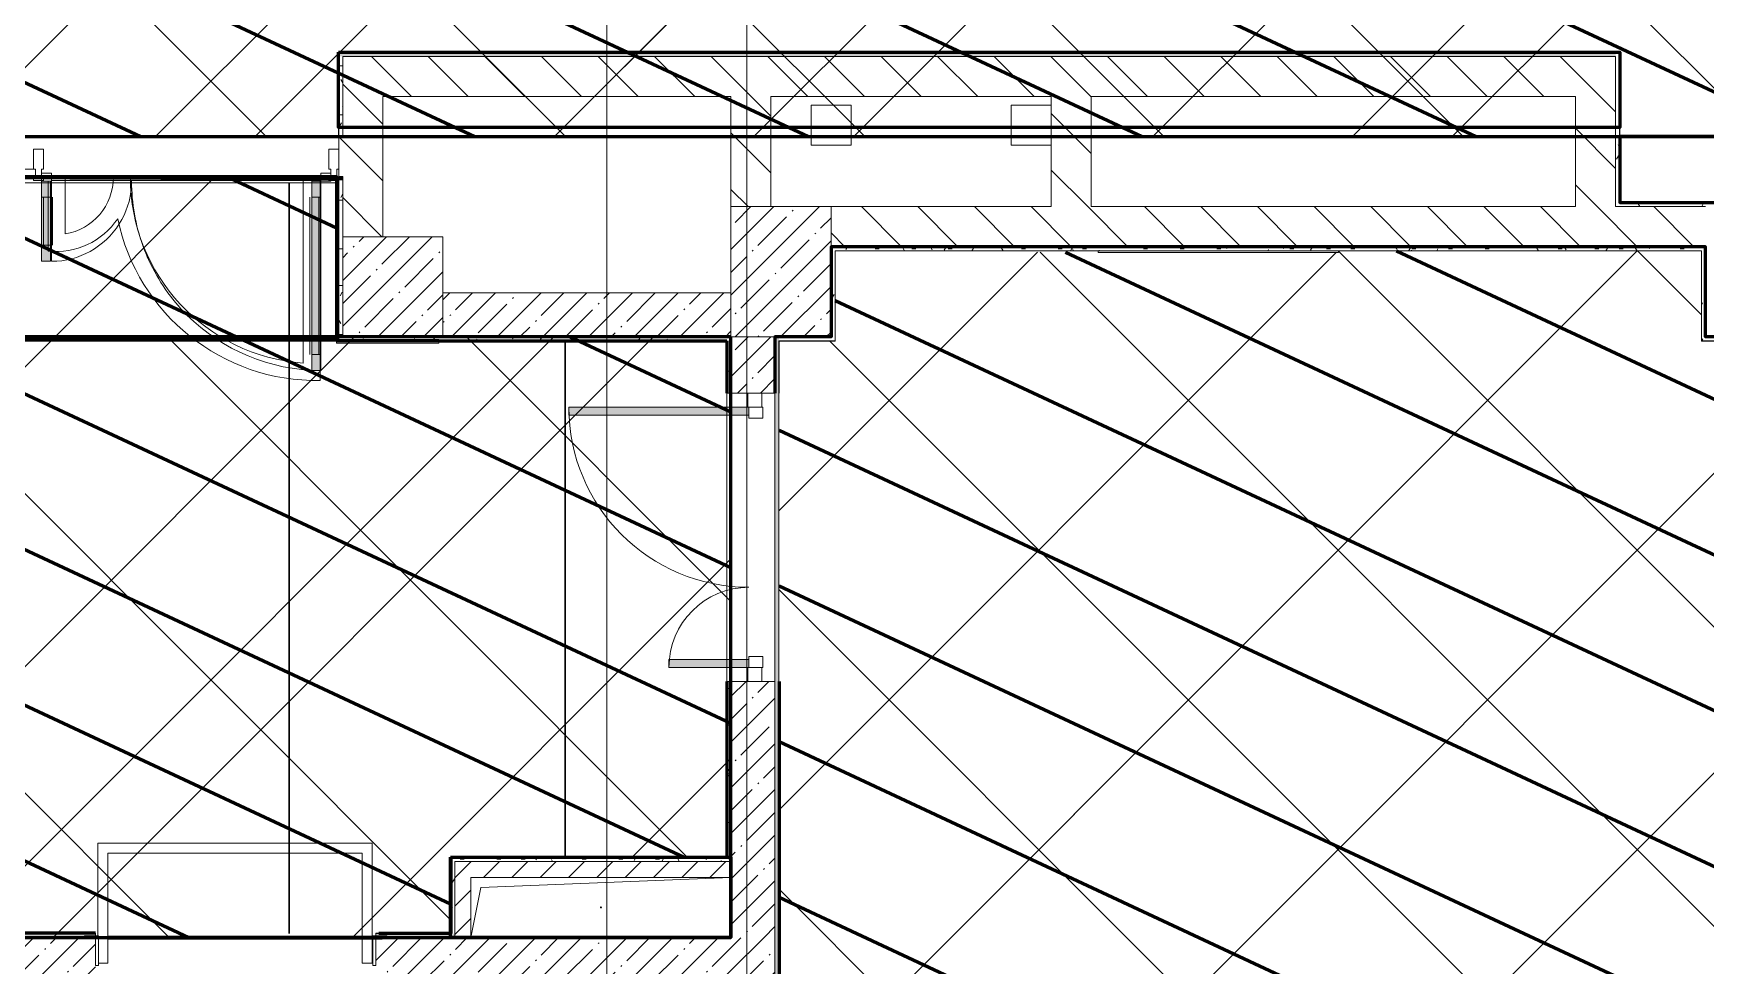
# Model space of a CAD drawing. Header units: millimetres. Extents: x -164500 to 426394, y -51911 to 102118.
# Drawn here: x 361222 to 369577, y 7760 to 12415 of the extents above; entities that cross this region are included whole.
import ezdxf

# ---------------------------------------------------------------- set-up
doc = ezdxf.new("R2010")
doc.units = ezdxf.units.MM
for name, color, linetype, lineweight in [('0) шлифовка', 5, 'Continuous', 60), ('1.4) Плинтус ПЛ-4', 6, 'Continuous', 60), ('284 стык. профилей', 1, 'Continuous', 120), ('5.3) Л-7 Линолеум 4 вып', 230, 'Continuous', 30), ('5.3) П-11 3 этаж 3.12 4 вып', 160, 'Continuous', 30), ('7.5) НЗ Линолеум Темпо ПЛЮС', 134, 'Continuous', 30), ('A-DETL-GENF', 7, 'Continuous', 9), ('A-FLOR', 7, 'Continuous', 9), ('A-GENM', 7, 'Continuous', 9), ('A-GLAZ-CURT', 7, 'Continuous', 9), ('A-GLAZ-CURT-2', 7, 'Continuous', 20), ('A-GLAZ-CWMG', 7, 'Continuous', 9), ('A-GLAZ-CWMG-1', 7, 'Continuous', 20), ('A-WALL', 7, 'Continuous', 5), ('I-WALL', 7, 'Continuous', 5), ('S-COLS', 7, 'Continuous', 9), ('S-COLS-1', 7, 'Continuous', 5), ('Оси', 7, 'Continuous', 9)]:
    doc.layers.add(name, color=color, linetype=linetype, lineweight=lineweight)
for name, color, linetype in [('2) защита вин плитк', 6, 'Continuous'), ('3.1) Наливной пол', 3, 'Continuous'), ('3.2.3) Нал-ой пол 4 вып', 3, 'Continuous'), ('3.2.3) П-13.2', 6, 'Continuous')]:
    doc.layers.add(name, color=color, linetype=linetype)
doc.layers.add('A-AREA-PATT-3', color=7, linetype='Continuous', lineweight=5, true_color=0xe6fae8, transparency=1)
doc.layers.add('A-FLOR-PATT-1', color=7, linetype='Continuous', lineweight=9, true_color=0xeef6ff, transparency=0.5)
for name, color, linetype, lineweight, true_color in [('A-DOOR-1', 7, 'Continuous', 5, 0xc0c0c0), ('A-DOOR-4', 7, 'Continuous', 5, 0xd7dbdf), ('A-DOOR-FRAM-1', 7, 'Continuous', 5, 0xc0c0c0), ('A-WALL-1', 9, 'Continuous', 5, 0x808080), ('A-WALL-FNSH-1', 9, 'Continuous', 5, 0x808080)]:
    doc.layers.add(name, color=color, linetype=linetype, lineweight=lineweight, true_color=true_color)
pattern_1 = [(155, (327967.4, 26879), (-297.882, -638.811), [])]
pattern_2 = [(45, (289227.4, 1e-08), (-114.04925, 114.04925), []), (45, (289341.45, 1e-08), (-114.04925, 114.04925), [201.612, -40.322, 6.706, -33.617])]
pattern_3 = [(135, (289227.4, 1e-08), (-141.42136, -141.42136), [])]
pattern_4 = [(45, (289227.4, 1e-08), (-70.71068, 70.71068), [])]
pattern_5 = [(0, (289227.4, 1e-08), (243.84, 60.96), [20.117, -162.763, 20.117, -162.763, -975.36]), (0, (289227.4, 1e-08), (243.84, 60.96), [-365.76, 20.117, -345.643, 20.117, -162.763, -426.72]), (0, (289227.4, 1e-08), (243.84, 60.96), [-914.4, 20.117, -101.803, 20.117, -284.683]), (120, (289318.84, 30.48), (-174.71291, 180.691634), [20.117, -162.763, 20.117, -162.763, -975.36]), (120, (289318.84, 30.48), (-174.71291, 180.691634), [-365.76, 20.117, -345.643, 20.117, -162.763, -426.72]), (120, (289318.84, 30.48), (-174.71291, 180.691634), [-914.4, 20.117, -101.803, 20.117, -284.683]), (240, (289349.32, 152.4), (-69.12709, -241.651634), [20.117, -162.763, 20.117, -162.763, -975.36]), (240, (289349.32, 152.4), (-69.12709, -241.651634), [-365.76, 20.117, -345.643, 20.117, -162.763, -426.72]), (240, (289349.32, 152.4), (-69.12709, -241.651634), [-914.4, 20.117, -101.803, 20.117, -284.683])]
pattern_6 = [(45, (292979.4, 11329), (-747.606, 747.606), [])]
pattern_7 = [(45, (327967.4, 26879), (-747.606, 747.606), [])]
pattern_8 = [(45, (327967.4, 26879), (-1495.21, 1495.21), []), (45, (328964.2, 26879), (-1495.21, 1495.21), [])]
pattern_9 = [(45, (327967.4, 26879), (-747.606, 747.606), []), (135, (327967.4, 26879), (-747.606, -747.606), [])]

# ---------------------------------------------------------------- blocks, each defined once
blk = doc.blocks.new('BSC_Колонна _Прямоугольная - 650х500-23287315-Объем проектирования 3 этажа')
at = {"layer": 'S-COLS-1'}
h = blk.add_hatch(dxfattribs=at)
h.set_pattern_fill('FP_82', color=256, style=0, pattern_type=2)
h.set_pattern_definition([(135, (11225, -75730), (-114.04925, -114.04925), []), (135, (11225, -75615.95), (-114.04925, -114.04925), [201.612, -40.322, 6.706, -33.617])])
h.paths.add_polyline_path([(325, 90), (325, 250), (-325, 250), (-325, -250), (325, -250), (325, 44.7)])
for p, q in [((325, 250), (-325, 250)), ((-325, 250), (-325, -250)), ((325, -250), (325, 250)), ((-325, -250), (325, -250))]:
    blk.add_line(p, q, dxfattribs=at)
blk = doc.blocks.new('BSC_Колонна _Прямоугольная - 500х500-V546-Объем проектирования 3 этажа')
at = {"layer": 'S-COLS-1'}
h = blk.add_hatch(dxfattribs=at)
h.set_pattern_fill('FP_83', color=256, style=0, pattern_type=2)
h.set_pattern_definition([(45, (-73790, -11150), (-114.04925, 114.04925), []), (45, (-73675.95, -11150), (-114.04925, 114.04925), [201.613, -40.323, 6.706, -33.617])])
h.paths.add_polyline_path([(-190.9, -250), (250, -250), (250, 250), (-250, 250), (-250, -250)])
for p, q in [((250, 250), (-250, 250)), ((-250, 250), (-250, -250)), ((250, -250), (250, 250)), ((-250, -250), (250, -250))]:
    blk.add_line(p, q, dxfattribs=at)
blk = doc.blocks.new('GM_Отверстие прямоугольное _в плите_ - Отверстие-22247134-Объем проектирования 3 этажа')
at = {"layer": 'A-GENM'}
for p, q in [((-650, -150), (-600, 100)), ((-600, 100), (650, 150))]:
    blk.add_line(p, q, dxfattribs=at)
for start, end in [(360, 180), (180, 360)]:
    blk.add_arc((0, 0), 2.5, start, end, dxfattribs=at)
blk = doc.blocks.new('Прямоугольный импост - 50 x 70 мм-32306832-Объем проектирования 3 этажа')
at = {"layer": 'A-GLAZ-CWMG-1'}
for p, q in [((-70, 35), (0, 35)), ((-70, -35), (-70, 35)), ((0, 35), (0, -35)), ((0, -35), (-70, -35))]:
    blk.add_line(p, q, dxfattribs=at)
blk = doc.blocks.new('Прямоугольный импост - 50 x 70 мм-32306835-Объем проектирования 3 этажа')
at = {"layer": 'A-GLAZ-CWMG-1'}
for p, q in [((0, 35), (-70, 35)), ((-70, 35), (-70, -35)), ((0, -35), (0, 35)), ((-70, -35), (0, -35))]:
    blk.add_line(p, q, dxfattribs=at)
blk = doc.blocks.new('Системная панель - Стекло - 40мм-32468815-Объем проектирования 3 этажа')
at = {"layer": 'A-GLAZ-CURT-2'}
for p, q in [((567, 0), (-567, 0)), ((-567, 0), (-567, -40)), ((567, -40), (567, 0)), ((-567, -40), (567, -40))]:
    blk.add_line(p, q, dxfattribs=at)
blk = doc.blocks.new('Прямоугольный импост - Импост структурный с накладкой - 160мм Темный-33326239-Объем проектирования 3 этажа')
at = {"layer": 'A-GLAZ-CWMG-1'}
for p, q in [((-25, 40), (-25, 140)), ((-25, 140), (25, 140)), ((25, 140), (25, 40)), ((-15, 40), (-25, 40)), ((-25, -17), (-25, 0)), ((-25, 0), (-15, 0)), ((-15, 0), (-15, 40)), ((15, 40), (15, 0)), ((25, 40), (15, 40)), ((15, 0), (25, 0)), ((25, 0), (25, -17)), ((25, -17), (-25, -17))]:
    blk.add_line(p, q, dxfattribs=at)
blk = doc.blocks.new('Прямоугольный импост - Импост структурный с накладкой - 160мм Темный-V716-Объем проектирования 3 этажа')
at = {"layer": 'A-GLAZ-CWMG-1'}
for p, q in [((0, 140), (-50, 140)), ((-50, 140), (-50, 40)), ((0, 40), (0, 140)), ((-50, 40), (-40, 40)), ((-40, 0), (-50, 0)), ((-50, 0), (-50, -17)), ((-40, 40), (-40, 0)), ((-10, 0), (-10, 40)), ((-10, 40), (0, 40)), ((0, 0), (-10, 0)), ((0, -17), (0, 0)), ((-50, -17), (0, -17))]:
    blk.add_line(p, q, dxfattribs=at)
blk = doc.blocks.new('Прямоугольный импост - Импост структурный с накладкой - 160мм Темный-V717-Объем проектирования 3 этажа')
at = {"layer": 'A-GLAZ-CWMG-1'}
for p, q in [((-25, 40), (-25, 140)), ((-25, 140), (25, 140)), ((25, 140), (25, 40)), ((-15, 40), (-25, 40)), ((-25, -17), (-25, 0)), ((-25, 0), (-15, 0)), ((-15, 0), (-15, 40)), ((15, 40), (15, 0)), ((25, 40), (15, 40)), ((15, 0), (25, 0)), ((25, 0), (25, -17)), ((25, -17), (-25, -17))]:
    blk.add_line(p, q, dxfattribs=at)

msp = doc.modelspace()

# ---------------------------------------------------------------- hatches: boundary and pattern name
at = {"layer": '0) шлифовка', "true_color": 0x2776bb}
h = msp.add_hatch(dxfattribs=at)
h.set_pattern_fill('ANSI31', color=152, scale=222, angle=110)
h.set_pattern_definition(pattern_1)
h.paths.add_polyline_path([(373686.402, 15129), (373427.402, 15129), (373427.402, 15493), (368328.402, 15493), (368328.402, 15129), (367786.402, 15129), (367786.402, 15493), (363309.402, 15493), (363309.402, 15150), (362767.402, 15150), (362767.402, 15692), (363114.828, 15692), (363114.828, 18579), (362726.457, 18579), (362726.457, 19121), (363268.457, 19121), (363268.457, 18747), (367807.402, 18747), (367807.402, 19132), (368349.402, 19132), (368349.402, 18747), (373377.402, 18747), (373377.402, 19132), (373919.402, 19132), (374197.402, 19121.773), (374197.402, 22700), (372231.501, 22700), (372231.501, 22679), (370398.402, 22679), (370398.402, 22679), (369856.402, 22679), (366519.402, 22679), (366519.402, 22679), (365977.402, 22679), (363288.402, 22679), (363288.402, 22679), (362746.402, 22679), (360058.402, 22679), (360058.402, 22679), (359516.402, 22679), (356008.402, 22679), (356008.402, 22700), (355987.402, 22700), (355987.402, 13621), (357898.402, 13621), (357898.402, 11900), (369148.402, 11900), (369148.402, 11901), (372776.402, 11901), (373686.402, 11900.36)])
h = msp.add_hatch(dxfattribs=at)
h.set_pattern_fill('ANSI31', color=152, scale=222, angle=110)
h.set_pattern_definition(pattern_1)
h.paths.add_polyline_path([(372776.402, 11571), (372776.402, 11900), (369148.402, 11900), (369148.402, 11571)])
h = msp.add_hatch(dxfattribs=at)
h.set_pattern_fill('ANSI31', color=152, scale=222, angle=110)
h.set_pattern_definition(pattern_1)
h.paths.add_polyline_path([(362736.402, 11700), (355987.402, 11700), (355987.402, 10900), (362736.402, 10900)])
h = msp.add_hatch(dxfattribs=at)
h.set_pattern_fill('ANSI31', color=152, scale=222, angle=110)
h.set_pattern_definition([(155, (292979.4, 11329), (-297.8825, -638.811), [])])
h.paths.add_polyline_path([(373686.402, 10879), (369556.402, 10879), (369556.402, 11329), (367742.402, 11329), (367742.402, 11321), (366542.402, 11321), (365228.402, 11329), (365228.402, 11329), (365228.402, 10879), (364948.402, 10879), (364948.402, 10619), (364948.182, 9179), (364948.402, 9179), (364948.402, 9100), (364948.402, 4071), (365228.402, 4071), (365228.402, 3791), (369556.402, 3791), (369556.402, 4071), (370098.402, 4071), (370098.402, 3791), (370627.402, 3791), (371527.402, 3791), (372427.402, 3791), (373327.402, 3791), (373406.402, 3791), (373406.402, 4071), (373686.402, 4071)])
h = msp.add_hatch(dxfattribs=at)
h.set_pattern_fill('ANSI31', color=152, scale=222, angle=110)
h.set_pattern_definition(pattern_1)
h.paths.add_polyline_path([(364707.402, 10900), (362736.402, 10900), (362736.402, 10882.591), (355987.402, 10882.591), (331628.402, 10900), (331627.402, 10210), (327967.402, 10209), (327967.402, 7900), (363306.402, 7900), (363306.402, 8301), (364707.402, 8301)])
at = {"layer": '2) защита вин плитк'}
h = msp.add_hatch(dxfattribs=at)
h.set_pattern_fill('ANSI31', color=256, scale=333)
h.set_pattern_definition(pattern_7)
h.paths.add_polyline_path([(373686.402, 15129), (373427.402, 15129), (373427.402, 15493), (368328.402, 15493), (368328.402, 15129), (367786.402, 15129), (367786.402, 15493), (363309.402, 15493), (363309.402, 15150), (362767.402, 15150), (362767.402, 15692), (363114.828, 15692), (363114.828, 18579), (362726.457, 18579), (362726.457, 19121), (363268.457, 19121), (363268.457, 18747), (367807.402, 18747), (367807.402, 19132), (368349.402, 19132), (368349.402, 18747), (373377.402, 18747), (373377.402, 19132), (373919.402, 19132), (374197.402, 19121.773), (374197.402, 22700), (372231.501, 22700), (372231.501, 22679), (370398.402, 22679), (370398.402, 22679), (369856.402, 22679), (366519.402, 22679), (366519.402, 22679), (365977.402, 22679), (363288.402, 22679), (363288.402, 22679), (362746.402, 22679), (360058.402, 22679), (360058.402, 22679), (359516.402, 22679), (356008.402, 22679), (356008.402, 22700), (355987.402, 22700), (355987.402, 13621), (357898.402, 13621), (357898.402, 11900), (369148.402, 11900), (369148.402, 11901), (372776.402, 11901), (373686.402, 11900.36)])
h = msp.add_hatch(dxfattribs=at)
h.set_pattern_fill('ANSI31', color=256, scale=333)
h.set_pattern_definition(pattern_7)
h.paths.add_polyline_path([(362736.402, 11700), (355987.402, 11700), (355987.402, 10900), (362736.402, 10900)])
h = msp.add_hatch(dxfattribs=at)
h.set_pattern_fill('ANSI31', color=256, scale=333)
h.set_pattern_definition(pattern_6)
h.paths.add_polyline_path([(373686.402, 10879), (369556.402, 10879), (369556.402, 11329), (367742.402, 11329), (367742.402, 11321), (366542.402, 11321), (365228.402, 11329), (365228.402, 11329), (365228.402, 10879), (364948.402, 10879), (364948.402, 10619), (364948.182, 9179), (364948.402, 9179), (364948.402, 9100), (364948.402, 4071), (365228.402, 4071), (365228.402, 3791), (369556.402, 3791), (369556.402, 4071), (370098.402, 4071), (370098.402, 3791), (370627.402, 3791), (371527.402, 3791), (372427.402, 3791), (373327.402, 3791), (373406.402, 3791), (373406.402, 4071), (373686.402, 4071)])
h = msp.add_hatch(dxfattribs=at)
h.set_pattern_fill('ANSI31', color=256, scale=333)
h.set_pattern_definition(pattern_7)
h.paths.add_polyline_path([(364707.402, 10900), (362736.402, 10900), (362736.402, 10882.591), (355987.402, 10882.591), (331628.402, 10900), (331627.402, 10210), (327967.402, 10209), (327967.402, 7900), (363306.402, 7900), (363306.402, 8301), (364707.402, 8301)])
at = {"layer": '3.1) Наливной пол'}
h = msp.add_hatch(dxfattribs=at)
h.set_pattern_fill('ANSI31', color=256, scale=333)
h.set_pattern_definition(pattern_6)
h.paths.add_polyline_path([(373686.402, 10879), (369556.402, 10879), (369556.402, 11329), (367742.402, 11329), (367742.402, 11321), (366542.402, 11321), (365228.402, 11329), (365228.402, 11329), (365228.402, 10879), (364948.402, 10879), (364948.402, 10619), (364948.182, 9179), (364948.402, 9179), (364948.402, 9100), (364948.402, 4071), (365228.402, 4071), (365228.402, 3791), (369556.402, 3791), (369556.402, 4071), (370098.402, 4071), (370098.402, 3791), (370627.402, 3791), (371527.402, 3791), (372427.402, 3791), (373327.402, 3791), (373406.402, 3791), (373406.402, 4071), (373686.402, 4071)])
at = {"layer": '3.2.3) Нал-ой пол 4 вып'}
h = msp.add_hatch(dxfattribs=at)
h.set_pattern_fill('ANSI31', color=256, scale=333)
h.set_pattern_definition(pattern_6)
h.paths.add_polyline_path([(373686.402, 10879), (369556.402, 10879), (369556.402, 11329), (367742.402, 11329), (367742.402, 11321), (366542.402, 11321), (365228.402, 11329), (365228.402, 11329), (365228.402, 10879), (364948.402, 10879), (364948.402, 10619), (364948.182, 9179), (364948.402, 9179), (364948.402, 9100), (364948.402, 4071), (365228.402, 4071), (365228.402, 3791), (369556.402, 3791), (369556.402, 4071), (370098.402, 4071), (370098.402, 3791), (370627.402, 3791), (371527.402, 3791), (372427.402, 3791), (373327.402, 3791), (373406.402, 3791), (373406.402, 4071), (373686.402, 4071)])
at = {"layer": '3.2.3) П-13.2'}
h = msp.add_hatch(dxfattribs=at)
h.set_pattern_fill('ANSI32', color=256, scale=222)
h.set_pattern_definition(pattern_8)
h.paths.add_polyline_path([(373686.402, 15129), (373427.402, 15129), (373427.402, 15493), (368328.402, 15493), (368328.402, 15129), (367786.402, 15129), (367786.402, 15493), (363309.402, 15493), (363309.402, 15150), (362767.402, 15150), (362767.402, 15692), (363114.828, 15692), (363114.828, 18579), (362726.457, 18579), (362726.457, 19121), (363268.457, 19121), (363268.457, 18747), (367807.402, 18747), (367807.402, 19132), (368349.402, 19132), (368349.402, 18747), (373377.402, 18747), (373377.402, 19132), (373919.402, 19132), (374197.402, 19121.773), (374197.402, 22700), (372231.501, 22700), (372231.501, 22679), (370398.402, 22679), (370398.402, 22679), (369856.402, 22679), (366519.402, 22679), (366519.402, 22679), (365977.402, 22679), (363288.402, 22679), (363288.402, 22679), (362746.402, 22679), (360058.402, 22679), (360058.402, 22679), (359516.402, 22679), (356008.402, 22679), (356008.402, 22700), (355987.402, 22700), (355987.402, 13621), (357898.402, 13621), (357898.402, 11900), (369148.402, 11900), (369148.402, 11901), (372776.402, 11901), (373686.402, 11900.36)])
h = msp.add_hatch(dxfattribs=at)
h.set_pattern_fill('ANSI32', color=256, scale=222)
h.set_pattern_definition(pattern_8)
h.paths.add_polyline_path([(364707.402, 10900), (362736.402, 10900), (362736.402, 10882.591), (355987.402, 10882.591), (331628.402, 10900), (331627.402, 10210), (327967.402, 10209), (327967.402, 7900), (363306.402, 7900), (363306.402, 8301), (364707.402, 8301)])
at = {"layer": '5.3) Л-7 Линолеум 4 вып'}
h = msp.add_hatch(dxfattribs=at)
h.set_pattern_fill('ANSI37', color=256, scale=333)
h.set_pattern_definition([(45, (292979.4, 11329), (-747.606, 747.606), []), (135, (292979.4, 11329), (-747.606, -747.606), [])])
h.paths.add_polyline_path([(373686.402, 10879), (369556.402, 10879), (369556.402, 11329), (367742.402, 11329), (367742.402, 11321), (366542.402, 11321), (365228.402, 11329), (365228.402, 11329), (365228.402, 10879), (364948.402, 10879), (364948.402, 10619), (364948.182, 9179), (364948.402, 9179), (364948.402, 9100), (364948.402, 4071), (365228.402, 4071), (365228.402, 3791), (369556.402, 3791), (369556.402, 4071), (370098.402, 4071), (370098.402, 3791), (370627.402, 3791), (371527.402, 3791), (372427.402, 3791), (373327.402, 3791), (373406.402, 3791), (373406.402, 4071), (373686.402, 4071)])
h = msp.add_hatch(dxfattribs=at)
h.set_pattern_fill('ANSI37', color=256, scale=333)
h.set_pattern_definition(pattern_9)
h.paths.add_polyline_path([(364707.402, 10900), (362736.402, 10900), (362736.402, 10882.591), (355987.402, 10882.591), (331628.402, 10900), (331627.402, 10210), (327967.402, 10209), (327967.402, 7900), (363306.402, 7900), (363306.402, 8301), (364707.402, 8301)])
at = {"layer": '5.3) П-11 3 этаж 3.12 4 вып'}
h = msp.add_hatch(dxfattribs=at)
h.set_pattern_fill('ANSI37', color=256, scale=333)
h.set_pattern_definition(pattern_9)
h.paths.add_polyline_path([(373686.402, 15129), (373427.402, 15129), (373427.402, 15493), (368328.402, 15493), (368328.402, 15129), (367786.402, 15129), (367786.402, 15493), (363309.402, 15493), (363309.402, 15150), (362767.402, 15150), (362767.402, 15692), (363114.828, 15692), (363114.828, 18579), (362726.457, 18579), (362726.457, 19121), (363268.457, 19121), (363268.457, 18747), (367807.402, 18747), (367807.402, 19132), (368349.402, 19132), (368349.402, 18747), (373377.402, 18747), (373377.402, 19132), (373919.402, 19132), (374197.402, 19121.773), (374197.402, 22700), (372231.501, 22700), (372231.501, 22679), (370398.402, 22679), (370398.402, 22679), (369856.402, 22679), (366519.402, 22679), (366519.402, 22679), (365977.402, 22679), (363288.402, 22679), (363288.402, 22679), (362746.402, 22679), (360058.402, 22679), (360058.402, 22679), (359516.402, 22679), (356008.402, 22679), (356008.402, 22700), (355987.402, 22700), (355987.402, 13621), (357898.402, 13621), (357898.402, 11900), (369148.402, 11900), (369148.402, 11901), (372776.402, 11901), (373686.402, 11900.36)])
at = {"layer": '7.5) НЗ Линолеум Темпо ПЛЮС'}
h = msp.add_hatch(dxfattribs=at)
h.set_pattern_fill('ANSI31', color=256, scale=333)
h.set_pattern_definition(pattern_7)
h.paths.add_polyline_path([(364707.402, 10900), (362736.402, 10900), (362736.402, 10882.591), (355987.402, 10882.591), (331628.402, 10900), (331627.402, 10210), (327967.402, 10209), (327967.402, 7900), (363306.402, 7900), (363306.402, 8301), (364707.402, 8301)])
at = {"layer": 'A-AREA-PATT-3'}
h = msp.add_hatch(color=256, dxfattribs=at)
h.paths.add_polyline_path([(364947.402, 9179), (364947.402, 10619), (364937.402, 10619), (364938.665, 9179), (364944.099, 9179)])
h.paths.add_polyline_path([(367737.193, 11321), (367742.402, 11321), (367742.402, 11325), (366542.402, 11325), (366542.402, 11321), (367177.604, 11321)])
h = msp.add_hatch(color=256, dxfattribs=at)
h.paths.add_polyline_path([(337657.402, 7885), (337657.402, 7920), (337587.402, 7920), (337587.402, 7885)])
h.paths.add_polyline_path([(340087.402, 7885), (340087.337, 7920), (339152.402, 7920), (339152.402, 7885), (340087.337, 7885.001)])
h.paths.add_polyline_path([(339022.402, 7885), (339022.402, 7920), (338952.402, 7920), (338952.402, 7885)])
h.paths.add_polyline_path([(327987.235, 7920.5), (327987.402, 7920.5), (327987.402, 7980), (327967.402, 7981.37), (327967.402, 8000), (327903.402, 8000), (327903.402, 8050), (327867.402, 8050), (327867.402, 7920.5), (327967.402, 7920.5)])
h.paths.add_polyline_path([(327903.402, 10080), (327903.402, 10130), (327987.402, 10130), (327986.926, 10209.5), (327867.402, 10209.5), (327867.402, 10080)])
h.paths.add_polyline_path([(362737.129, 10869), (363247.099, 10869), (363247.099, 10874.5), (362735.909, 10874.5), (362736.402, 10869)])
h.paths.add_polyline_path([(356023.402, 10869), (356023.402, 10874.5), (355523.402, 10874.5), (355523.402, 10869), (356020.579, 10869)])
at = {"layer": 'A-FLOR-PATT-1'}
h = msp.add_hatch(color=256, dxfattribs=at)
h.paths.add_polyline_path([(338952.402, 7915), (338952.402, 8315), (338912.402, 8315), (338912.402, 7915)])
h.paths.add_polyline_path([(337657.402, 7915), (337697.402, 7915), (337697.402, 8810), (337657.402, 8810), (337657.402, 7920)])
h.paths.add_polyline_path([(330182.402, 7915), (330222.402, 7915), (330222.402, 8315), (330182.402, 8315), (330182.402, 8217.482)])
h.paths.add_polyline_path([(328967.402, 7915), (328967.402, 8810), (328927.402, 8810), (328927.402, 7915)])
h.paths.add_polyline_path([(348562.402, 7915.723), (348562.402, 8315.723), (348522.402, 8315.723), (348522.402, 7915.723)])
h.paths.add_polyline_path([(347307.402, 7915.723), (347307.402, 8810.723), (347267.402, 8810.723), (347267.402, 7915.723), (347279.164, 7915.723)])
h.paths.add_polyline_path([(364397.402, 9249), (364687.402, 9249), (364687.402, 9289), (364397.402, 9289)])
h.paths.add_polyline_path([(364488.96, 10509), (364687.402, 10509), (364687.402, 10549), (363897.402, 10549), (363897.402, 10509), (364299.482, 10509)])
h.paths.add_polyline_path([(362657.402, 10732), (362657.402, 11669), (362654.441, 11669), (362654.441, 10732)])
h.paths.add_polyline_path([(359371.402, 10870), (359371.402, 11669), (359326.402, 11669), (359326.402, 10870)])
h.paths.add_polyline_path([(350607.902, 10900), (351166.402, 10900), (351166.402, 11350), (350607.402, 11349), (350607.402, 10900)])
h.paths.add_polyline_path([(361307.402, 11277), (361307.402, 11327.318), (361295.402, 11327.494), (361295.402, 11669), (361262.402, 11669), (361262.402, 11277), (361295.402, 11277)])
h.paths.add_polyline_path([(358056.402, 11380), (358056.402, 11669), (358011.402, 11669), (358011.402, 11380), (358024.717, 11380)])
h = msp.add_hatch(color=256, dxfattribs=at)
h.paths.add_polyline_path([(362654.441, 11669), (362657.402, 11669), (362657.402, 11677), (362654.441, 11677), (362654.441, 11674.631)])
h.paths.add_polyline_path([(362654.441, 10732), (362654.441, 11669), (362612.402, 11669), (362612.402, 10732)])
h.paths.add_polyline_path([(361295.402, 11669), (361295.402, 11677), (361262.402, 11677), (361262.402, 11669)])
h.paths.add_polyline_path([(361307.402, 11327.318), (361307.402, 11669), (361295.402, 11669), (361295.402, 11327.494)])
h.paths.add_polyline_path([(358011.402, 11669), (358056.402, 11669), (358056.402, 11680), (358011.402, 11680)])
h.paths.add_polyline_path([(359326.402, 11669), (359371.402, 11669), (359371.402, 11680), (359326.402, 11680)])
h = msp.add_hatch(color=256, dxfattribs=at)
h.paths.add_polyline_path([(361307.402, 11669), (361307.402, 11677), (361295.402, 11677), (361295.402, 11669), (361304.577, 11669)])
h.paths.add_polyline_path([(362654.441, 11669), (362652.349, 11677), (362612.402, 11677), (362612.402, 11669), (362651.621, 11669)])
h = msp.add_hatch(color=256, dxfattribs=at)
h.paths.add_polyline_path([(364687.402, 9249), (364797.402, 9249), (364797.402, 9289), (364687.402, 9289)])
h.paths.add_polyline_path([(364687.402, 10509), (364797.402, 10509), (364797.402, 10549), (364687.402, 10549)])
at = {"layer": 'I-WALL'}
h = msp.add_hatch(dxfattribs=at)
h.set_pattern_fill('FP_191', color=256, style=0, pattern_type=2)
h.set_pattern_definition(pattern_5)
h.paths.add_polyline_path([(369127.402, 12300), (369127.402, 12320), (362747.402, 12320), (362747.402, 12300), (368927.402, 12300)])
h = msp.add_hatch(dxfattribs=at)
h.set_pattern_fill('FP_191', color=256, style=0, pattern_type=2)
h.set_pattern_definition(pattern_5)
h.paths.add_polyline_path([(362767.402, 11900), (362767.402, 12300), (362747.402, 12300), (362747.402, 11900)])
h = msp.add_hatch(dxfattribs=at)
h.set_pattern_fill('FP_23', color=256, style=0, pattern_type=2)
h.set_pattern_definition(pattern_3)
h.paths.add_polyline_path([(362767.402, 12100), (368927.402, 12100), (368927.402, 12300), (362767.402, 12300)])
h = msp.add_hatch(dxfattribs=at)
h.set_pattern_fill('FP_23', color=256, style=0, pattern_type=2)
h.set_pattern_definition(pattern_3)
h.paths.add_polyline_path([(369127.402, 11550), (369127.402, 12300), (368927.402, 12300), (368927.402, 11550)])
h = msp.add_hatch(dxfattribs=at)
h.set_pattern_fill('FP_191', color=256, style=0, pattern_type=2)
h.set_pattern_definition(pattern_5)
h.paths.add_polyline_path([(369147.402, 11570), (369147.402, 11570.091), (369146.402, 12320), (369127.402, 12320), (369127.402, 11570), (369146.402, 11570)])
h = msp.add_hatch(dxfattribs=at)
h.set_pattern_fill('FP_23', color=256, style=0, pattern_type=2)
h.set_pattern_definition(pattern_3)
h.paths.add_polyline_path([(362767.402, 11400), (362967.402, 11400), (362967.402, 12100), (362767.402, 12100), (362767.402, 11669)])
h = msp.add_hatch(dxfattribs=at)
h.set_pattern_fill('FP_23', color=256, style=0, pattern_type=2)
h.set_pattern_definition(pattern_3)
h.paths.add_polyline_path([(364907.402, 11550), (364907.402, 12100), (364707.402, 12100), (364707.402, 11550)])
h = msp.add_hatch(dxfattribs=at)
h.set_pattern_fill('FP_23', color=256, style=0, pattern_type=2)
h.set_pattern_definition(pattern_3)
h.paths.add_polyline_path([(366307.925, 11550), (366507.925, 11550), (366507.925, 12100), (366307.925, 12100), (366307.925, 11857)])
h = msp.add_hatch(dxfattribs=at)
h.set_pattern_fill('FP_23', color=256, style=0, pattern_type=2)
h.set_pattern_definition(pattern_3)
h.paths.add_polyline_path([(362767.402, 11700), (362767.402, 11900), (362747.402, 11900), (362747.402, 11700)])
h.paths.add_polyline_path([(359537.402, 11700), (359537.402, 11900), (359461.402, 11900), (359461.402, 11700), (359517.402, 11700)])
h.paths.add_polyline_path([(360037.402, 11700), (360057.402, 11700), (360057.402, 11900), (360037.402, 11900), (360037.402, 11857)])
h.paths.add_polyline_path([(357897.902, 11700), (357981.402, 11700), (357981.402, 11900), (357897.402, 11900), (357897.402, 11700)])
h = msp.add_hatch(dxfattribs=at)
h.set_pattern_fill('FP_191', color=256, style=0, pattern_type=2)
h.set_pattern_definition(pattern_5)
h.paths.add_polyline_path([(362767.402, 10900), (362767.402, 11690), (362747.402, 11690), (362747.402, 10900), (362755.724, 10900)])
h = msp.add_hatch(dxfattribs=at)
h.set_pattern_fill('FP_23', color=256, style=0, pattern_type=2)
h.set_pattern_definition(pattern_3)
h.paths.add_polyline_path([(369577.402, 11350), (369577.402, 11550), (365207.402, 11550), (365207.402, 11350), (369563.402, 11350)])
h = msp.add_hatch(dxfattribs=at)
h.set_pattern_fill('FP_191', color=256, style=0, pattern_type=2)
h.set_pattern_definition(pattern_5)
h.paths.add_polyline_path([(372616.484, 11550), (372777.402, 11550), (372777.402, 11570), (369146.402, 11568.095), (369127.402, 11550), (371528.708, 11550)])
h.paths.add_polyline_path([(369127.402, 11550), (369146.402, 11570), (369127.402, 11570)])
h = msp.add_hatch(dxfattribs=at)
h.set_pattern_fill('FP_191', color=256, style=0, pattern_type=2)
h.set_pattern_definition(pattern_5)
h.paths.add_polyline_path([(369353.156, 11330), (369556.402, 11330), (369557.402, 11350), (365207.402, 11350), (365207.402, 11330), (369146.402, 11330)])
h = msp.add_hatch(dxfattribs=at)
h.set_pattern_fill('FP_191', color=256, style=0, pattern_type=2)
h.set_pattern_definition(pattern_5)
h.paths.add_polyline_path([(365207.402, 10880), (365227.402, 10880), (365227.402, 11329), (365207.402, 11329), (365207.402, 10900)])
h = msp.add_hatch(dxfattribs=at)
h.set_pattern_fill('FP_191', color=256, style=0, pattern_type=2)
h.set_pattern_definition(pattern_5)
h.paths.add_polyline_path([(369557.402, 10900), (369577.402, 10900), (369577.402, 11350), (369557.402, 11350), (369557.402, 11304.989)])
h = msp.add_hatch(dxfattribs=at)
h.set_pattern_fill('FP_1', color=256, style=0, pattern_type=2)
h.set_pattern_definition(pattern_2)
h.paths.add_polyline_path([(364707.402, 10900), (364707.402, 11120), (363267.402, 11120), (363267.402, 10900), (364687.402, 10900)])
h = msp.add_hatch(dxfattribs=at)
h.set_pattern_fill('FP_191', color=256, style=0, pattern_type=2)
h.set_pattern_definition(pattern_5)
h.paths.add_polyline_path([(363914.276, 10880), (364686.402, 10880), (364686.402, 10900), (362747.402, 10900), (362747.402, 10880), (363267.402, 10880)])
h = msp.add_hatch(dxfattribs=at)
h.set_pattern_fill('FP_191', color=256, style=0, pattern_type=2)
h.set_pattern_definition(pattern_5)
h.paths.add_polyline_path([(364707.402, 8300), (364707.402, 9179), (364687.402, 9179), (364687.402, 8301), (364702.857, 8300.227)])
h.paths.add_polyline_path([(364697.402, 10619), (364707.402, 10619), (364707.402, 10900), (364687.402, 10900), (364687.402, 10619)])
h = msp.add_hatch(dxfattribs=at)
h.set_pattern_fill('FP_1', color=256, style=0, pattern_type=2)
h.set_pattern_definition(pattern_2)
h.paths.add_polyline_path([(364707.402, 7900), (364927.402, 7900), (364927.402, 9179), (364707.402, 9179), (364707.402, 8200)])
h.paths.add_polyline_path([(364865.657, 10619), (364927.402, 10619), (364927.402, 10900), (364707.402, 10900), (364707.402, 10619)])
h = msp.add_hatch(dxfattribs=at)
h.set_pattern_fill('FP_191', color=256, style=0, pattern_type=2)
h.set_pattern_definition(pattern_5)
h.paths.add_polyline_path([(364927.402, 4050), (364947.402, 4050), (364946.45, 10880), (364927.402, 10900), (364927.402, 4050.007)])
h.paths.add_polyline_path([(364947.402, 10880), (364947.402, 10900), (364927.402, 10900)])
h = msp.add_hatch(dxfattribs=at)
h.set_pattern_fill('FP_191', color=256, style=0, pattern_type=2)
h.set_pattern_definition(pattern_5)
h.paths.add_polyline_path([(373686.402, 10880), (373686.402, 10900), (369557.402, 10900), (369557.402, 10880), (373407.402, 10880)])
h = msp.add_hatch(dxfattribs=at)
h.set_pattern_fill('FP_191', color=256, style=0, pattern_type=2)
h.set_pattern_definition(pattern_5)
h.paths.add_polyline_path([(363327.402, 7920), (363327.402, 8300), (363307.402, 8300), (363307.402, 7920)])
h = msp.add_hatch(dxfattribs=at)
h.set_pattern_fill('FP_191', color=256, style=0, pattern_type=2)
h.set_pattern_definition(pattern_5)
h.paths.add_polyline_path([(363914.276, 8280), (364707.402, 8280), (364707.402, 8300), (363327.402, 8300), (363327.402, 8280), (363430.259, 8280)])
h = msp.add_hatch(dxfattribs=at)
h.set_pattern_fill('FP_22', color=256, style=0, pattern_type=2)
h.set_pattern_definition(pattern_4)
h.paths.add_polyline_path([(363407.402, 7900), (363407.402, 8280), (363327.402, 8280), (363327.402, 7900), (363370.388, 7900)])
h = msp.add_hatch(dxfattribs=at)
h.set_pattern_fill('FP_22', color=256, style=0, pattern_type=2)
h.set_pattern_definition(pattern_4)
h.paths.add_polyline_path([(364707.402, 8200), (364707.402, 8280), (363407.402, 8280), (363407.402, 8200), (364687.402, 8200)])
h = msp.add_hatch(dxfattribs=at)
h.set_pattern_fill('FP_191', color=256, style=0, pattern_type=2)
h.set_pattern_definition(pattern_5)
h.paths.add_polyline_path([(327987.402, 7900), (328857.402, 7900), (328857.402, 7920), (327988.402, 7920), (327987.748, 7906.92)])
h.paths.add_polyline_path([(341137.402, 7900), (347197.402, 7900), (347197.402, 7920), (340087.337, 7920), (340087.402, 7900), (341117.402, 7900)])
h.paths.add_polyline_path([(363307.402, 7900), (363327.402, 7900), (363306.402, 7920), (362932.402, 7919.792), (362932.402, 7908), (362987.402, 7908), (362987.402, 7900)])
h.paths.add_polyline_path([(363327.402, 7900), (363327.402, 7920), (363307.402, 7920), (363322.958, 7904.444)])
h.paths.add_polyline_path([(336719.877, 7900), (337587.337, 7900), (337587.337, 7920), (331357.402, 7920), (331357.402, 7900), (336637.402, 7900)])
h.paths.add_polyline_path([(361477.402, 7900), (361479.641, 7908), (361532.402, 7908), (361532.402, 7920), (360887.402, 7920), (360887.402, 7908), (360917.402, 7908), (360917.402, 7900), (361307.402, 7900)])
h.paths.add_polyline_path([(349697.402, 7900), (355107.402, 7900), (355107.402, 7908), (355137.402, 7908), (355137.402, 7920), (349697.402, 7920)])
h.paths.add_polyline_path([(359907.402, 7900), (359907.402, 7908), (359937.402, 7908), (359937.402, 7920), (358587.402, 7920), (358587.402, 7908), (358617.402, 7908), (358617.402, 7900), (359667.402, 7900)])
h.paths.add_polyline_path([(357457.402, 7900), (357457.402, 7908), (357487.402, 7908), (357487.402, 7920), (356087.402, 7920), (356087.402, 7908), (356117.402, 7908), (356117.402, 7900), (357387.621, 7900)])
h = msp.add_hatch(dxfattribs=at)
h.set_pattern_fill('FP_1', color=256, style=0, pattern_type=2)
h.set_pattern_definition(pattern_2)
h.paths.add_polyline_path([(364687.402, 7680), (364707.402, 7680), (364707.402, 7900), (362932.402, 7900), (362932.402, 7680), (363914.276, 7680)])
h.paths.add_polyline_path([(361194.837, 7680), (361532.402, 7680), (361532.402, 7900), (361087.402, 7900), (361087.402, 7680)])
h = msp.add_hatch(dxfattribs=at)
h.set_pattern_fill('FP_1', color=256, style=0, pattern_type=2)
h.set_pattern_definition(pattern_2)
h.paths.add_polyline_path([(364707.402, 120), (364927.402, 120), (364927.402, 350), (364707.402, 350), (364707.402, 140)])
h.paths.add_polyline_path([(364707.402, 1150), (364927.402, 1150), (364927.402, 3550), (364707.402, 3550), (364707.402, 1620)])
h.paths.add_polyline_path([(364707.402, 4050), (364927.402, 4050), (364927.402, 7900), (364707.402, 7900), (364707.402, 4483.737)])

# ---------------------------------------------------------------- linework, layer by layer
msp.add_lwpolyline([(291112.402, 7900), (362932.402, 7900)])
at = {"layer": '0) шлифовка'}
for points in [[(374197.402, 22700), (355987.402, 22700), (355987.402, 11900), (374197.402, 11900)], [(362746.402, 12321), (369148.402, 12321), (369148.402, 11946), (362746.402, 11946)], [(372776.402, 11901), (369148.402, 11901), (369148.402, 11571), (372776.402, 11571)], [(355987.402, 11700), (362736.402, 11700), (362736.402, 10882.591), (355987.402, 10882.591)], [(364707.402, 10900), (327967.402, 10900), (327967.402, 7900), (364707.402, 7900)], [(363306.402, 8301), (364707.402, 8301), (364707.402, 7900), (363306.402, 7900)]]:
    msp.add_lwpolyline(points, close=True, dxfattribs=at)
at = {"layer": '1.4) Плинтус ПЛ-4'}
for p, q in [((363247.099, 10880), (362735.909, 10880)), ((363247.099, 10879.5), (364686.402, 10879.5)), ((364686.402, 10879.5), (364686.402, 10619)), ((364686.402, 9179), (364686.402, 8301)), ((364687.402, 8300), (363307.402, 8300)), ((363307.402, 8300), (363307.402, 7920)), ((361532.402, 7921), (360887.402, 7921)), ((363306.402, 7920), (362947.402, 7920))]:
    msp.add_line(p, q, dxfattribs=at)
for points in [[(373302.403, 3790), (373406.402, 3791), (373407.402, 4070), (373707.402, 4070), (373707.402, 10900), (369577.402, 10900), (369577.402, 11350), (365207.402, 11350), (365207.402, 10900), (364927.402, 10900), (364927.402, 10619)], [(364948.402, 9179), (364948.402, 4071), (365228.402, 4071), (365228.402, 3791), (366307.402, 3791)]]:
    msp.add_lwpolyline(points, dxfattribs=at)
at = {"layer": '284 стык. профилей'}
for points in [[(360037.249, 11700), (362767.402, 11690)], [(361594.305, 7900), (362964.185, 7900)]]:
    msp.add_lwpolyline(points, dxfattribs=at)
at = {"layer": '7.5) НЗ Линолеум Темпо ПЛЮС'}
for points in [[(362499.21, 11668), (362499.21, 7920)], [(363879.21, 8300), (363879.21, 10879)]]:
    msp.add_lwpolyline(points, dxfattribs=at)
at = {"layer": 'A-DETL-GENF'}
for p, q in [((361262.402, 11277), (361262.402, 11677)), ((361262.402, 11677), (361262.402, 11277)), ((361307.402, 11327.318), (361307.402, 11677)), ((361307.402, 11327.318), (361307.402, 11677)), ((362612.402, 11677), (362652.349, 11677)), ((362612.402, 10732), (362612.402, 11677)), ((362612.402, 11677), (362612.402, 10732)), ((362652.349, 11677), (362612.402, 11677)), ((362654.441, 11677), (362657.402, 11677)), ((362657.402, 11677), (362654.441, 11677)), ((362657.402, 10732), (362657.402, 11677)), ((362657.402, 10732), (362657.402, 11677)), ((361262.402, 11597), (361295.402, 11597)), ((361272.402, 11357), (361272.402, 11597)), ((361295.402, 11597), (361307.402, 11597)), ((361316.402, 11357), (361316.402, 11597)), ((362603.402, 10812), (362603.402, 11597)), ((362654.441, 11597), (362612.402, 11597)), ((362647.402, 10812), (362647.402, 11597)), ((362657.402, 11597), (362654.441, 11597)), ((361262.402, 11357), (361295.402, 11357)), ((361295.402, 11357), (361307.402, 11357)), ((361307.402, 11277), (361307.402, 11327.318)), ((361307.402, 11277), (361307.402, 11327.318)), ((361262.402, 11277), (361307.402, 11277)), ((361262.402, 11277), (361307.402, 11277)), ((362654.441, 10812), (362612.402, 10812)), ((362657.402, 10812), (362654.441, 10812)), ((362654.441, 10732), (362612.402, 10732)), ((362612.402, 10732), (362654.441, 10732)), ((362657.402, 10732), (362654.441, 10732)), ((362654.441, 10732), (362657.402, 10732)), ((364792.402, 10549), (363897.402, 10549)), ((363897.402, 10549), (363897.402, 10509)), ((364797.402, 10509), (364797.402, 10549)), ((364797.402, 10494), (364797.402, 10549)), ((364862.402, 10549), (364867.402, 10549)), ((364867.402, 10549), (364867.402, 10494)), ((363897.402, 10509), (364797.402, 10509)), ((364867.402, 10494), (364797.402, 10494)), ((364797.402, 9289), (364397.402, 9289)), ((364397.402, 9289), (364397.402, 9249)), ((364867.402, 9304), (364797.402, 9304)), ((364797.402, 9304), (364797.402, 9249)), ((364797.402, 9249), (364797.402, 9289)), ((364867.402, 9249), (364867.402, 9304)), ((364397.402, 9249), (364792.402, 9249)), ((364862.402, 9249), (364867.402, 9249))]:
    msp.add_line(p, q, dxfattribs=at)
at = {"layer": 'A-DOOR-1'}
for p, q in [((361312.402, 11717), (361262.402, 11717)), ((361262.402, 11717), (361262.402, 11677)), ((361312.402, 11677), (361312.402, 11717)), ((362707.402, 11717), (362657.402, 11717)), ((362657.402, 11717), (362657.402, 11677)), ((362707.402, 11677), (362707.402, 11717)), ((361262.402, 11677), (361312.402, 11677)), ((362657.402, 10732), (362657.402, 11677)), ((362657.402, 11677), (362707.402, 11677)), ((361312.402, 11277), (361312.402, 11327.245)), ((363897.402, 10549), (364792.402, 10549)), ((364397.402, 9249), (364792.402, 9249))]:
    msp.add_line(p, q, dxfattribs=at)
for centre, radius, start, end in [((361312.402, 11677), 400, 356.0430005, 0), ((362657.402, 11677), 945, 180, 199.8577851), ((361312.402, 11677), 400, 270, 327.7798673), ((362657.402, 11677), 945, 269.8193278, 270), ((364797.402, 10549), 900, 180, 270), ((364797.402, 9249), 400, 90, 180)]:
    msp.add_arc(centre, radius, start, end, dxfattribs=at)
at = {"layer": 'A-DOOR-4'}
msp.add_line((361312.402, 11327.245), (361312.402, 11677), dxfattribs=at)
for centre, radius, start, end in [((361312.402, 11677), 400, 327.7798673, 356.0430005), ((362657.402, 11677), 945, 199.8577851, 204.7243174), ((362657.402, 11677), 945, 204.8394786, 224.8678016), ((362657.402, 11677), 945, 225, 269.8193278)]:
    msp.add_arc(centre, radius, start, end, dxfattribs=at)
at = {"layer": 'A-DOOR-FRAM-1'}
for p, q in [((361547.402, 7908), (361477.402, 7908)), ((361477.402, 7908), (361477.402, 7900)), ((361477.402, 7900), (361547.402, 7900)), ((361547.402, 7900), (361532.402, 7900)), ((361532.402, 7900), (361532.402, 7760)), ((361547.402, 7900), (361547.402, 7908)), ((361547.402, 7760), (361547.402, 7900)), ((362917.402, 7908), (362917.402, 7900)), ((362987.402, 7908), (362917.402, 7908)), ((362917.402, 7900), (362917.402, 7760)), ((362932.402, 7900), (362917.402, 7900)), ((362917.402, 7900), (362987.402, 7900)), ((362932.402, 7760), (362932.402, 7900)), ((362987.402, 7900), (362987.402, 7908)), ((361532.402, 7760), (361547.402, 7760)), ((362917.402, 7760), (362932.402, 7760))]:
    msp.add_line(p, q, dxfattribs=at)
at = {"layer": 'A-FLOR'}
for p, q in [((369146.402, 12320), (362747.402, 12320)), ((362747.402, 12320), (362747.402, 11856.748)), ((365307.925, 12057), (365107.925, 12057)), ((365107.925, 12057), (365107.925, 11857)), ((365307.925, 11857), (365307.925, 12057)), ((366307.925, 12057), (366107.925, 12057)), ((366107.925, 12057), (366107.925, 11857)), ((365107.925, 11857), (365307.925, 11857)), ((366107.925, 11857), (366307.925, 11857)), ((361312.402, 11700), (361380.099, 11700)), ((361380.099, 11700), (361380.099, 11413.818)), ((362569.744, 10768.865), (362569.744, 11700)), ((362569.744, 11700), (362654.441, 11700)), ((362654.441, 11700), (362654.441, 10681.903)), ((362747.402, 11700), (362747.402, 11697)), ((360057.402, 11669), (362736.402, 11669)), ((361222.402, 11680), (361262.402, 11680)), ((361295.402, 11327.494), (361295.402, 11677)), ((361312.402, 11680), (362652.622, 11680)), ((361621.369, 11697.176), (361706.066, 11697.176)), ((362654.441, 11680), (362657.402, 11680)), ((362707.402, 11680), (362736.402, 11680)), ((372777.402, 11570), (369148.402, 11570)), ((365228.402, 10880), (365228.402, 11330)), ((363247.099, 10880), (364686.402, 10880)), ((364687.402, 10880), (364687.402, 8301)), ((364948.402, 10700), (364948.402, 10880)), ((364948.402, 10880), (365227.402, 10880)), ((369563.402, 10879), (373687.402, 10879)), ((364948.402, 4070), (364948.402, 9100)), ((361544.305, 7908), (361544.305, 8371.944)), ((361544.305, 8371.944), (362914.305, 8371.944)), ((362914.305, 8371.944), (362914.305, 7771.944)), ((362864.305, 8321.944), (361594.305, 8321.944)), ((361594.305, 8321.944), (361594.305, 7771.944)), ((362864.305, 7771.944), (362864.305, 8321.944)), ((361594.305, 7771.944), (361547.402, 7771.944)), ((362914.305, 7771.944), (362864.305, 7771.944))]:
    msp.add_line(p, q, dxfattribs=at)
for centre, radius, start, end in [((361334.339, 11697.176), 287.03, 279.1736565, 0), ((361334.339, 11697.176), 287.03, 279.1736565, 0), ((362636.796, 11697.176), 930.73, 180, 265.8686916), ((362636.796, 11697.176), 930.73, 180, 265.8686916), ((361334.339, 11697.176), 371.727, 263.9874669, 326.0753698), ((361334.339, 11697.176), 371.727, 263.9874669, 326.0753698), ((362636.796, 11697.176), 1015.427, 191.7890966, 270.9956904), ((362636.796, 11697.176), 1015.427, 191.7890966, 270.9956904)]:
    msp.add_arc(centre, radius, start, end, dxfattribs=at)
at = {"layer": 'A-WALL'}
for p, q in [((369127.402, 12300), (369127.402, 11550)), ((362747.402, 11900), (362767.402, 11900)), ((369577.402, 11550), (369127.402, 11550)), ((369127.402, 11550), (369577.402, 11550)), ((369148.402, 11570), (369147.402, 11570)), ((369577.402, 11350), (365207.402, 11350)), ((369557.402, 11330), (365227.402, 11330)), ((365227.402, 11330), (365227.402, 10880)), ((369557.402, 10900), (369557.402, 11330)), ((363247.099, 10880), (363247.099, 10879.5)), ((364707.402, 10900), (363267.402, 10900)), ((364707.402, 10900), (364707.402, 10619)), ((364948.402, 10880), (364947.402, 10880)), ((364947.402, 10880), (364947.402, 4070)), ((364707.402, 8280), (364707.402, 9179)), ((363307.402, 8300), (363307.402, 8300)), ((364687.402, 8301), (364687.402, 8300)), ((360917.402, 7900), (361477.402, 7900)), ((361477.402, 7900), (361087.402, 7900)), ((361307.402, 7921), (361307.402, 7920)), ((362932.402, 7920), (362947.402, 7920)), ((362987.402, 7900), (363327.402, 7900)), ((363307.402, 7920), (363306.402, 7920))]:
    msp.add_line(p, q, dxfattribs=at)
at = {"layer": 'A-WALL-1'}
for p, q in [((369127.402, 12300), (362767.402, 12300)), ((362767.402, 12300), (362767.402, 11900)), ((369147.402, 12320), (369146.402, 12320)), ((369147.402, 11570), (369147.402, 12320)), ((362967.402, 12100), (364707.402, 12100)), ((362967.402, 11400), (362967.402, 12100)), ((364707.402, 12100), (364707.402, 11550)), ((364907.402, 11550), (364907.402, 12100)), ((364907.402, 12100), (366307.925, 12100)), ((366307.925, 12100), (366307.925, 11550)), ((366507.925, 12100), (368927.402, 12100)), ((366507.925, 11550), (366507.925, 12100)), ((368927.402, 12100), (368927.402, 11550)), ((362747.402, 11856.748), (362747.402, 11700)), ((362747.402, 11700), (362767.402, 11700)), ((362767.402, 11700), (362767.402, 11400)), ((362767.402, 11690), (362747.402, 11690)), ((362767.402, 11400), (362767.402, 11690)), ((366307.925, 11550), (365207.402, 11550)), ((368927.402, 11550), (366507.925, 11550)), ((364707.402, 11120), (363267.402, 11120)), ((362747.402, 10882.591), (362747.402, 10880)), ((364686.402, 10880), (364687.402, 10880)), ((364927.402, 10900), (364927.402, 4050)), ((364687.402, 10619), (364927.402, 10619)), ((364927.402, 9179), (364687.402, 9179)), ((364707.402, 8280), (363327.402, 8280)), ((363327.402, 7900), (363327.402, 8280)), ((364707.402, 8280), (364707.402, 7900)), ((363407.402, 7900), (363407.402, 8200)), ((363407.402, 8200), (364707.402, 8200)), ((361532.402, 7920), (360887.402, 7920)), ((361532.402, 7908), (361532.402, 7920)), ((362932.402, 7920), (362932.402, 7908)), ((364707.402, 7900), (362987.402, 7900)), ((364927.402, 4050), (364927.402, 7900))]:
    msp.add_line(p, q, dxfattribs=at)
at = {"layer": 'A-WALL-FNSH-1'}
for p, q in [((362746.402, 12321), (362746.402, 11900)), ((369148.402, 12321), (362746.402, 12321)), ((369148.402, 11571), (369148.402, 12321)), ((362746.402, 11900), (362747.402, 11900)), ((362747.402, 11690), (362736.402, 11690)), ((362736.402, 11690), (362736.402, 10882.591)), ((362747.402, 10882.591), (362747.402, 11690)), ((372776.402, 11571), (369148.402, 11571)), ((365228.402, 11329), (366542.402, 11329)), ((366542.402, 11329), (366542.402, 11330)), ((367742.402, 11330), (367742.402, 11329)), ((367742.402, 11329), (369556.402, 11329)), ((369556.402, 11329), (369556.402, 10879)), ((362735.909, 10880), (362735.909, 10869)), ((362735.909, 10869), (363247.099, 10869)), ((362736.402, 10882.591), (362747.402, 10882.591)), ((364686.402, 10880.5), (363247.099, 10880.5)), ((363247.099, 10880.5), (363247.099, 10880)), ((363247.099, 10869), (363247.099, 10879.5)), ((364686.402, 10880), (364686.402, 10880.5)), ((365228.402, 10879), (364947.402, 10879)), ((365228.402, 10879), (365228.402, 10880)), ((369556.402, 10879), (369563.402, 10879)), ((369557.402, 10880), (369557.402, 10900)), ((373686.402, 10880), (369557.402, 10880)), ((364948.402, 10619), (364948.402, 10700)), ((364686.402, 10619), (364687.402, 10619)), ((364947.402, 10619), (364948.402, 10619)), ((364687.402, 9179), (364686.402, 9179)), ((364948.402, 9179), (364947.402, 9179)), ((364948.402, 9100), (364948.402, 9179)), ((363306.402, 8301), (363306.402, 7921)), ((364686.402, 8301), (363306.402, 8301)), ((361532.402, 7920), (361532.402, 7921)), ((363306.402, 7921), (362932.402, 7921)), ((362932.402, 7921), (362932.402, 7920))]:
    msp.add_line(p, q, dxfattribs=at)
at = {"layer": 'I-WALL'}
for p, q in [((366542.402, 11329), (367742.402, 11329)), ((366542.402, 11329), (366542.402, 11321)), ((367742.402, 11321), (366542.402, 11321)), ((367742.402, 11329), (367742.402, 11321))]:
    msp.add_line(p, q, dxfattribs=at)
at = {"layer": 'Оси'}
for points in [[(364787.402, -1906.259), (364787.402, 3093.741), (364787.402, 22578.071), (364787.402, 27578.071)], [(364087.402, -1906.259), (364087.402, 3093.741), (364087.402, 22398.071), (364087.402, 27398.071)]]:
    msp.add_lwpolyline(points, dxfattribs=at)

# ---------------------------------------------------------------- block references
at = {"layer": 'A-GENM'}
msp.add_blockref('GM_Отверстие прямоугольное _в плите_ - Отверстие-22247134-Объем проектирования 3 этажа', (364057.402, 8050), dxfattribs=at)
at = {"layer": 'A-GLAZ-CURT', "rotation": 180}
msp.add_blockref('Системная панель - Стекло - 40мм-32468815-Объем проектирования 3 этажа', (360664.402, 11697), dxfattribs=at)
at = {"layer": 'A-GLAZ-CWMG', "extrusion": (0, 0, -1)}
for name, p in [('Прямоугольный импост - Импост структурный с накладкой - 160мм Темный-33326239-Объем проектирования 3 этажа', (-361246.402, 11697)), ('Прямоугольный импост - Импост структурный с накладкой - 160мм Темный-V717-Объем проектирования 3 этажа', (-361247.402, 11697))]:
    msp.add_blockref(name, p, dxfattribs=at)
at = {"layer": 'A-GLAZ-CWMG'}
msp.add_blockref('Прямоугольный импост - Импост структурный с накладкой - 160мм Темный-V716-Объем проектирования 3 этажа', (362747.402, 11697), dxfattribs=at)
at = {"layer": 'A-GLAZ-CWMG', "rotation": 89.99999999999942}
msp.add_blockref('Прямоугольный импост - 50 x 70 мм-32306835-Объем проектирования 3 этажа', (364827.402, 10619), dxfattribs=at)
at = {"layer": 'A-GLAZ-CWMG', "extrusion": (0, 0, -1), "rotation": 270.0000000000006}
msp.add_blockref('Прямоугольный импост - 50 x 70 мм-32306832-Объем проектирования 3 этажа', (-364827.402, 9179), dxfattribs=at)
at = {"layer": 'S-COLS', "rotation": 270.0000000000007}
msp.add_blockref('BSC_Колонна _Прямоугольная - 650х500-23287315-Объем проектирования 3 этажа', (364957.402, 11225), dxfattribs=at)
at = {"layer": 'S-COLS'}
msp.add_blockref('BSC_Колонна _Прямоугольная - 500х500-V546-Объем проектирования 3 этажа', (363017.402, 11150), dxfattribs=at)

doc.saveas('drawing.dxf')
